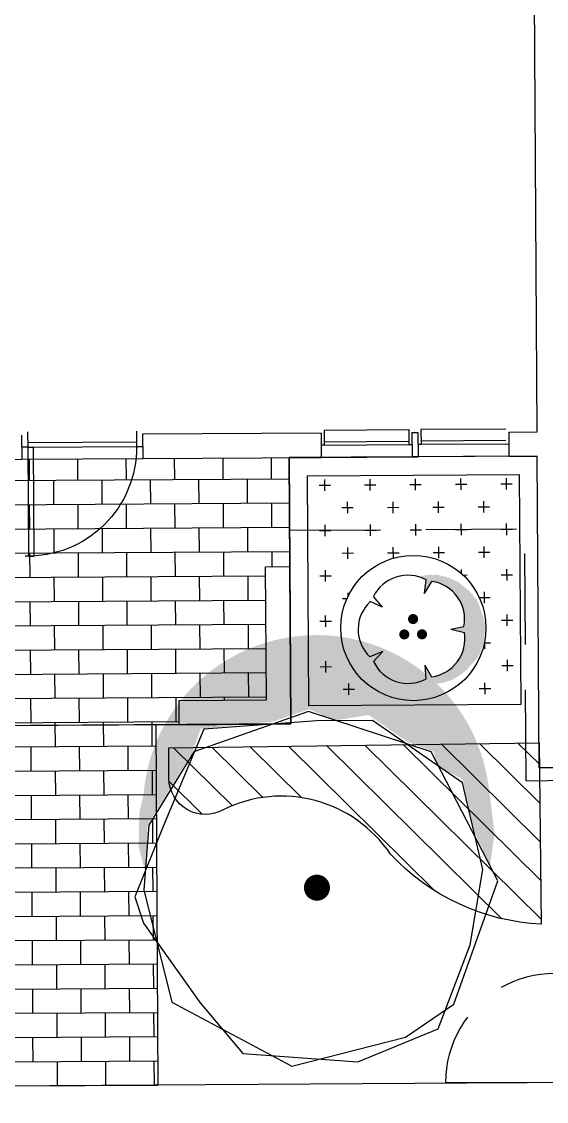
# Model space of a CAD drawing. Header units: feet. Extents: x 919634 to 928945, y 707022 to 708026.
# Drawn here: x 920312.74 to 920327.19, y 707105.36 to 707135.08 of the extents above; entities that cross this region are included whole.
import ezdxf

# ---------------------------------------------------------------- set-up
doc = ezdxf.new("R2010")
doc.units = ezdxf.units.FT
doc.header["$LTSCALE"] = 20
doc.header["$MEASUREMENT"] = 0
doc.linetypes.add('HIDDEN2', pattern=[0.1875, 0.125, -0.0625])
doc.linetypes.add('Site Plan$0$HIDDEN2', pattern=[0.1875, 0.125, -0.0625])
for name, color, linetype in [('-u-site-utility clear zone', 252, 'HIDDEN2'), ('-u-site-xref', 7, 'Continuous'), ('LP-ANNO-LABL-SHRB', 2, 'Continuous'), ('Site Plan$0$-u-site-bldg_interior', 252, 'Continuous'), ('Site Plan$0$A-SILL', 4, 'Continuous'), ('Site Plan$0$SP-BLDG-ROOF ABOVE', 4, 'Site Plan$0$HIDDEN2'), ('Site Plan$0$SP-LOT PAVERS', 254, 'Continuous'), ('x-Villa5-LP Block$0$LK-SHRB-035M', 253, 'Continuous'), ('x-Villa5-LP Block$0$LK-SHRB-TRNK', 253, 'Continuous'), ('x-Villa5-LP Block$0$LK-TREE-025M', 253, 'Continuous'), ('x-Villa5-LP Block$0$LK-TREE-050M', 253, 'Continuous'), ('x-Villa5-LP Block$0$LK-TREE-TRNK', 253, 'Continuous'), ('x-Villa5-LP Block$0$LP-PATT-SHAR', 253, 'Continuous'), ('x-Villa5-LP Block$0$LP-SHAR-BRDR-CONT', 253, 'Continuous'), ('x-Villa5-LP Block$0$LP-SHRB', 253, 'Continuous'), ('x-Villa5-LP Block$0$LP-TREE', 253, 'Continuous')]:
    doc.layers.add(name, color=color, linetype=linetype)
doc.layers.add('Site Plan$0$SP-SIDEWALK', color=2, linetype='Continuous', lineweight=25)
doc.layers.add('SP-BUILDING-FOOTPRINT', color=1, linetype='Continuous', lineweight=25)
for name, color, linetype, plot in [('x-Villa5-LP Block$0$-u-site-no_plot', 253, 'Continuous', False), ('x-Villa5-LP Block$0$LK-SHRB-SHAD', 253, 'Continuous', False), ('x-Villa5-LP Block$0$LK-TREE-SHAD', 253, 'Continuous', False), ('x-Villa5-LP Block$0$LK-TREE-SHAD-SM30', 253, 'Continuous', False), ('x-Villa5-LP Block$0$LK-TREE-SHAD-SM40', 253, 'Continuous', False), ('x-Villa5-LP Block$0$LK-TREE-SHAD-SM50', 253, 'Continuous', False)]:
    doc.layers.add(name, color=color, linetype=linetype, plot=plot)
doc.layers.get('-u-site-xref').off()

# ---------------------------------------------------------------- blocks, each defined once
blk = doc.blocks.new('Site Plan$0$DR1H902')
for p, q in [((-0.5, 0), (-0.5, 1)), ((-0.5, 1.000000000000057), (-0.4500000000000455, 1.000000000000057)), ((-0.4500000000000455, 0), (-0.4500000000000455, 1)), ((-0.5, -5.684341886080801e-14), (-0.4500000000000455, -5.684341886080801e-14))]:
    blk.add_line(p, q)
blk.add_arc((-0.5, 0), 1, 0, 91.70698490235472)
blk = doc.blocks.new('Site Plan$0$A$C4e4189c5')
at = {"layer": 'Site Plan$0$-u-site-bldg_interior'}
for p, q in [((-38.00000000004002, 4), (-40.00000000004002, 4)), ((-2.00000000005457, 5.5), (-38.00000000005457, 5.5)), ((-2.000000000040018, 4), (-38.00000000004002, 4)), ((-2.000000000040018, 4), (-4.001776687800884e-11, 4))]:
    blk.add_line(p, q, dxfattribs=at)
at = {"layer": 'Site Plan$0$-u-site-bldg_interior', "xscale": 35.99999999999999, "yscale": 35.99999999999999, "zscale": 95.99999999999997, "rotation": 179.9999999999935}
blk.add_blockref('Site Plan$0$DR1H902', (-20.00000000004002, 4), dxfattribs=at)
blk = doc.blocks.new('Site Plan')
at = {"layer": 'Site Plan$0$SP-LOT PAVERS'}
h = blk.add_hatch(dxfattribs=at)
h.set_pattern_fill('AR-B816', color=256, scale=0.08333333333333331, angle=0.3591501261498651)
h.set_pattern_definition([(0.3591501261498002, (920252.3939496306, 707105.4053169005), (-0.004178874107166311, 0.6666535692964085), []), (90.35915012614986, (920252.3939496306, 707105.4053169005), (-0.6708324434035743, 0.6624746951892417), [0.6666666666666665, -0.6666666666666665])])
h.paths.add_polyline_path([(920316.4330526316, 707115.7236172287), (920317.0765334412, 707115.7276508459), (920317.0723547414, 707116.3942766528), (920319.4784459941, 707116.4093868415), (920319.4554621862, 707120.0759814724), (920320.122115755, 707120.0801603466), (920320.103310908, 707123.0800875819), (920309.2701904124, 707123.0121948019), (920309.3119790448, 707116.3456590113), (920311.715906472, 707116.3607278722), (920311.7200853461, 707115.6940743029), (920312.4331311113, 707115.6985439834), (920312.4930254148, 707105.7820440086), (920316.492946935, 707105.8071172542)])
at = {"layer": 'Site Plan$0$-u-site-bldg_interior'}
for p, q in [((920326.9323310324, 707123.7895885345, 0.00926596939151549), (920326.7040601566, 707160.20552023, 0.00926596939151549)), ((920321.0655505819, 707123.8361479773, 0.00926596939151549), (920323.3988380744, 707123.8507740361, 0.00926596939151549)), ((920321.0655505819, 707123.8361479773, 0.00926596939151549), (920321.0681400346, 707123.4230539599, 0.00926596939151549)), ((920323.3988380744, 707123.8507740361, 0.00926596939151549), (920323.401427527, 707123.4376800192, 0.00926596939151549)), ((920326.0654523516, 707123.8674895329, 0.00926596939151549), (920323.7321648588, 707123.8528634736, 0.00926596939151549)), ((920323.7321648588, 707123.8528634736, 0.00926596939151549), (920323.7347543114, 707123.4397694562, 0.00926596939151549)), ((920312.737184333, 707123.7006071894, 0.00926596939151549), (920312.7413632069, 707123.0339536202, 0.00926596939151549)), ((920312.9033253661, 707123.7849836042, 0.00926596939151549), (920312.9059371622, 707123.3683251236, 0.00926596939151549)), ((920312.9051536234, 707123.4933226677, 0.00926596939151549), (920315.9050946853, 707123.5121276012, 0.00926596939151549)), ((920315.9032664277, 707123.8037885381, 0.00926596939151549), (920315.905878224, 707123.387130057, 0.00926596939151549)), ((920320.982741245, 707123.7522939215, 0.00926596939151549), (920316.0704521794, 707123.7215015445, 0.00926596939151549)), ((920316.0704521794, 707123.7215015445, 0.00926596939151549), (920316.0746310536, 707123.0548479907, 0.00926596939151549)), ((920320.982741245, 707123.7522939215, 0.00926596939151549), (920320.986920119, 707123.0856403521, 0.00926596939151549)), ((920321.0675597228, 707123.5156307914, 0.00926596939151549), (920323.4008472153, 707123.5302568504, 0.00926596939151549)), ((920323.4826921297, 707123.7679646994, 0.00926596939151549), (920323.6493555218, 707123.7690094181, 0.00926596939151549)), ((920323.4826921297, 707123.7679646994, 0.00926596939151549), (920323.4868710039, 707123.1013111304, 0.00926596939151549)), ((920323.6493555218, 707123.7690094181, 0.00926596939151549), (920323.653534396, 707123.1023558489, 0.00926596939151549)), ((920326.0674614925, 707123.5469723472, 0.00926596939151549), (920323.7341739998, 707123.5323462874, 0.00926596939151549)), ((920326.1493064066, 707123.784680196, 0.00926596939151549), (920326.9323310324, 707123.7895885345, 0.00926596939151549)), ((920326.1493064066, 707123.784680196, 0.00926596939151549), (920326.1534852808, 707123.1180266268, 0.00926596939151549)), ((920312.9059371622, 707123.3683251236, 0.00926596939151549), (920312.7392737697, 707123.367280405, 0.00926596939151549)), ((920312.9059371622, 707123.3683251236, 0.00926596939151549), (920315.905878224, 707123.387130057, 0.00926596939151549)), ((920315.905878224, 707123.387130057, 0.00926596939151549), (920316.0725416163, 707123.3881747756, 0.00926596939151549)), ((920321.0681400346, 707123.4230539599, 0.00926596939151549), (920320.9848083383, 707123.4225316007, 0.00926596939151549)), ((920321.0681400346, 707123.4230539599, 0.00926596939151549), (920323.401427527, 707123.4376800192, 0.00926596939151549)), ((920323.401427527, 707123.4376800192, 0.00926596939151549), (920323.4847592233, 707123.4382023785, 0.00926596939151549)), ((920323.7347543114, 707123.4397694562, 0.00926596939151549), (920323.6514226156, 707123.439247097, 0.00926596939151549)), ((920326.0680418044, 707123.4543955151, 0.00926596939151549), (920323.7347543114, 707123.4397694562, 0.00926596939151549)), ((920326.0680418044, 707123.4543955151, 0.00926596939151549), (920326.1513735001, 707123.4549178749, 0.00926596939151549)), ((920309.2701904121, 707123.0121948019, 0.00926596939151549), (920312.7413632069, 707123.0339536202, 0.00926596939151549)), ((920312.7413632069, 707123.0339536202, 0.00926596939151549), (920316.0746310536, 707123.0548479907, 0.00926596939151549)), ((920316.0746310536, 707123.0548479907, 0.00926596939151549), (920320.986920119, 707123.0856403521, 0.00926596939151549)), ((920320.986920119, 707123.0856403521, 0.00926596939151549), (920323.4868710039, 707123.1013111304, 0.00926596939151549)), ((920323.4868710039, 707123.1013111304, 0.00926596939151549), (920323.653534396, 707123.1023558489, 0.00926596939151549)), ((920326.1534852808, 707123.1180266268, 0.00926596939151549), (920323.653534396, 707123.1023558489, 0.00926596939151549)), ((920326.1534852808, 707123.1180266268, 0.00926596939151549), (920326.9365099063, 707123.1229349653, 0.00926596939151549)), ((920326.9903128868, 707114.5397528292, 0.00926596939151549), (920326.9365097733, 707123.1229349644, 0.00926596939151549)), ((920319.4554621861, 707120.0759814724, 0.00926596939151549), (920320.1221157549, 707120.0801603466, 0.00926596939151549)), ((920319.4784459937, 707116.4093868415, 0.00926596939151549), (920319.4554621861, 707120.0759814724, 0.00926596939151549)), ((920320.1492784369, 707115.7469121461, 0.00926596939151549), (920320.1221157549, 707120.0801603466, 0.00926596939151549)), ((920317.0723545672, 707116.394304415, 0.00926596939151549), (920319.4784459937, 707116.4093868415, 0.00926596939151549)), ((920317.0765334411, 707115.7276508459, 0.00926596939151549), (920317.0723545672, 707116.394304415, 0.00926596939151549)), ((920317.0765334411, 707115.7276508459, 0.00926596939151549), (920320.1492784369, 707115.7469121461, 0.00926596939151549)), ((920327.6569664562, 707114.5439317034, 0.00926596939151549), (920326.9903128868, 707114.5397528292, 0.00926596939151549))]:
    blk.add_line(p, q, dxfattribs=at)
at = {"layer": 'Site Plan$0$A-SILL'}
for p, q in [((920320.1221157549, 707120.0801603466, 0.00926596939151549), (920320.1033109078, 707123.0800875821, 0.00926596939151549)), ((920317.0765334411, 707115.7276508459, 0.00926596939151549), (920311.720085346, 707115.6940743029, 0.00926596939151549))]:
    blk.add_line(p, q, dxfattribs=at)
at = {"layer": 'Site Plan$0$SP-BLDG-ROOF ABOVE'}
for p, q in [((920320.115863983, 707121.0801137006, 0.00926596939151549), (920326.9490464819, 707121.1229604817, 0.00926596939151549)), ((920326.630261023, 707114.1859085088, 0.00926596939151549), (920326.5867767237, 707121.1206889055, 0.00926596939151549)), ((920326.6302610252, 707114.1859081404, 0.00926596939151549), (920332.1704895024, 707114.2388674133, 0.00926596939151549))]:
    blk.add_line(p, q, dxfattribs=at)
at = {"layer": 'Site Plan$0$SP-SIDEWALK'}
for p, q in [((920316.4330553922, 707115.723160112, 0.00926596939151549), (920316.4928831339, 707105.8176805198, 0.00926596939151549)), ((920589.1757306372, 707107.5138383865), (920245.0427464002, 707105.3566633796)), ((920346.0442638521, 707105.9923577433, 0.00926596939151549), (920250.7127994549, 707105.3947787208, 0.00926596939151549))]:
    blk.add_line(p, q, dxfattribs=at)
at = {"layer": 'Site Plan$0$-u-site-bldg_interior', "xscale": -0.08333333333333334, "yscale": 0.08333333333333334, "zscale": 0.08333333333333333, "rotation": 0.3591501261498654}
blk.add_blockref('Site Plan$0$A$C4e4189c5', (920312.74138787, 707123.0331333339, 0.009266604901850588), dxfattribs=at)
blk = doc.blocks.new('x-Villa5-LP Block$0$SHRUB-LRG-421')
at = {"layer": 'x-Villa5-LP Block$0$LK-SHRB-SHAD'}
blk.add_hatch(color=256, dxfattribs=at).paths.add_polyline_path([(0.04890674199781841, 0.4855210793319458), (0.1251363003899257, 0.4961515451490079), (0.2279575585463363, 0.4996950395267881), (0.3307788259290732, 0.4731188634399501), (0.4300545247320002, 0.4252817499469046), (0.5240118891178724, 0.3455532274584883), (0.5966958789301486, 0.2605094662894487), (0.6303787066277664, 0.1719222222868169), (0.665834318615282, 0.05675879642525672), (0.667607102905194, -0.02474147036599916), (0.6551976405548317, -0.1345896575469361), (0.6250603722107044, -0.2178616744131325), (0.5896047602231818, -0.2834162367067066), (0.4956474050636501, -0.3861774409041772), (0.4282817496684288, -0.4393297930778495), (0.3591433099832955, -0.4800799235874322), (0.2545492675369729, -0.5101995882799528), (0.1588191280875293, -0.5137430826577329), (0.1020901507527654, -0.5084278439771097), (0.03472450458387755, -0.5013408667657373), (0.1198179567465303, -0.4729929463760598), (0.1074084943961608, -0.3471990546974375), (0.1712285904378987, -0.4570472418783744), (0.3095054605818319, -0.4109818726881684), (0.4123267187382424, -0.309992407021447), (0.4726012554264969, -0.1930572426291377), (0.4814651584233758, -0.09738301564303953), (0.4761468147799803, -0.03360019765230859), (0.3538249663399, -0.007024021565474214), (0.4796923741334638, 0.01778041021852061), (0.4779195990698923, 0.1453460461999825), (0.4247361810886048, 0.2799986593928168), (0.3644616536266909, 0.3526402046698607), (0.2598676111803684, 0.4199665112662778), (0.1747741497913893, 0.4359122215360571), (0.1091812786860658, 0.3313792672636495), (0.1251363003899257, 0.4554014146394252), (0.0666345479915833, 0.4784340963484794)])
at = {"layer": 'x-Villa5-LP Block$0$LK-SHRB-035M'}
for p, q in [((0.1070605847806689, 0.3273411572877905), (0.1226090518030247, 0.4520215615394463)), ((0.1070605847806689, 0.3273411572877905), (0.1765469323739666, 0.4376839616435433)), ((-0.2847589954806651, 0.2000312582911725), (-0.3985323658521303, 0.2533470929504844)), ((-0.2847589954806651, 0.2000312582911725), (-0.3682287763061147, 0.3002145037162407)), ((0.3492184028398952, -0.005960485389671533), (0.4726012543041307, 0.01778040750961551)), ((0.3492184028398952, -0.005960485389671533), (0.4756331082320884, -0.0379481273089084)), ((-0.2847589954806651, -0.2119522290705191), (-0.4058325046575888, -0.2603783826503054)), ((-0.2847589954806651, -0.2119522290705191), (-0.3706232724072152, -0.3036816353641498)), ((0.1070605847806689, -0.3392621280671371), (0.1677669135920894, -0.4492698535837576)), ((0.1070605847806689, -0.3392621280671371), (0.1157028217975551, -0.4693743823489385))]:
    blk.add_line(p, q, dxfattribs=at)
for centre, start, end in [((-0.05022857247180212, 0.1414409158475465), 60.90413336494095, 153.4676079125364), ((0.1238117442153808, 0.08618405869442114), 348.9041333649409, 81.46760791253651), ((-0.1565623821000059, -0.00700595351980482), 132.904133364941, 225.4676079125363), ((0.1250407657126544, -0.09641342650505891), 276.9041333649411, 9.467607912536403), ((-0.04823997391631707, -0.1540080214654722), 204.904133364941, 297.4676079125363)]:
    blk.add_arc(centre, 0.3554337938960817, start, end, dxfattribs=at)
at = {"layer": 'x-Villa5-LP Block$0$LK-SHRB-TRNK', "const_width": 0.04687499999999999}
for points in [[(-0.02397241328819177, 0.08914721400351056, 1), (0.02290258671183665, 0.08914721400351056, 1)], [(-0.1062937164925586, -0.0534374656917862, 1), (-0.05941871649256569, -0.0534374656917862, 1)], [(0.05834888991621057, -0.0534374656917862, 1), (0.1052238899162035, -0.0534374656917862, 1)]]:
    blk.add_lwpolyline(points, format="xyb", close=True, dxfattribs=at)
blk = doc.blocks.new('x-Villa5-LP Block$0$TREE-SIMP-007')
at = {"layer": 'x-Villa5-LP Block$0$LK-TREE-SHAD'}
blk.add_hatch(color=256, dxfattribs=at).paths.add_polyline_path([(0.04464626990468901, 0.4933402276700676), (0.118561608062322, 0.5128946276079205), (0.2185647204215968, 0.5107219136258578), (0.3620474371299451, 0.4759585417142773), (0.4816163718603264, 0.41077721549496), (0.5968373469838184, 0.2934508262281241), (0.6685787094780835, 0.09573413876823622), (0.6707526934215764, -0.07591002234803312), (0.6294470564557457, -0.2193089379584805), (0.5555317182981128, -0.3344626184234016), (0.4359627835677315, -0.4300618937703149), (0.3011759860731615, -0.4952432199896393), (0.1533453014777422, -0.5126249059454295), (0.06203811661239911, -0.4995886427736238), (0.1533453014777422, -0.4561344252940742), (0.3098719052869399, -0.4213710533824937), (0.3490035583092777, -0.3474988815952074), (0.3903091869949833, -0.3388080360272383), (0.4185709368600214, -0.2627631554380301), (0.4968342429046686, -0.1519549029372413), (0.4816163718603264, -0.05418291360825833), (0.5142260813322537, 0.019689258179028), (0.4794423961969585, 0.1239793790939174), (0.4598765655457271, 0.3325596261038299), (0.3924831709385046, 0.3564594436455195), (0.1837810270061482, 0.4868220960841683)])
at = {"layer": 'x-Villa5-LP Block$0$LK-TREE-SHAD-SM30'}
h = blk.add_hatch(color=256, dxfattribs=at)
edge = h.paths.add_edge_path()
edge.add_arc((0.2278096112222272, 2.131628207280301e-14), 0.4999999999999998, 268.9557401733575, 451.0442598266425)
edge.add_arc((0.2095848480200289, 2.131628207280301e-14), 0.4999999999999998, -88.95574017335753, 88.95574017335753, ccw=False)
at = {"layer": 'x-Villa5-LP Block$0$LK-TREE-SHAD-SM40'}
h = blk.add_hatch(color=256, dxfattribs=at)
edge = h.paths.add_edge_path()
edge.add_arc((0.2095848480200289, 2.131628207280301e-14), 0.4999999999999998, 271.0442598266425, 448.9557401733575)
edge.add_arc((0.2095848480200289, 2.842170943040401e-14), 0.4999999999999953, 88.95574017335763, 91.3924069492444)
edge.add_arc((0.185285154257798, 2.131628207280301e-14), 0.4999999999999998, -88.60759305075572, 88.60759305075572, ccw=False)
edge.add_arc((0.2095848480200289, 2.131628207280301e-14), 0.499999999999998, 268.6075930507556, 271.0442598266424)
at = {"layer": 'x-Villa5-LP Block$0$LK-TREE-SHAD-SM50'}
h = blk.add_hatch(color=256, dxfattribs=at)
edge = h.paths.add_edge_path()
edge.add_arc((0.185285154257798, 2.131628207280301e-14), 0.4999999999999998, 271.3924069492443, 448.6075930507557)
edge.add_arc((0.185285154257798, 2.131628207280301e-14), 0.499999999999998, 88.60759305075557, 95.22189701548905)
edge.add_arc((0.1590897602023347, -0.001406959955225773), 0.4997050858628154, -86.06592945530508, 92.2147573101438, ccw=False)
edge.add_arc((0.1852851542577696, 4.263256414560601e-14), 0.5000000000000203, 270.9269308393521, 271.3924069492468)
at = {"layer": 'x-Villa5-LP Block$0$LK-TREE-025M'}
blk.add_lwpolyline([(-0.0995639653173157, 0.5008954739388543), (-0.3296293215514368, 0.3388508305590534), (-0.4764329265077549, 0.2162224539657984), (-0.5027261094850246, -0.114436205212634), (-0.408508870483189, -0.3465542038794212), (-0.1674880213418817, -0.4407152817027296), (0.04943073822045108, -0.4779417523040692), (0.2992159765043425, -0.4210071483094566), (0.481077158763668, -0.1626116406032168), (0.481077158763668, -0.00275679018125885), (0.4591661729492955, 0.3235222830814806), (0.1787055545252656, 0.4417710769863987), (-0.02287551496701212, 0.524983190020464)], close=True, dxfattribs=at)
at = {"layer": 'x-Villa5-LP Block$0$LK-TREE-050M'}
blk.add_lwpolyline([(-0.003155627734059863, 0.4987056809810113), (-0.3274382229700166, 0.4198731506352757), (-0.5136816023922108, 0.07607573693711345), (-0.43261095487901, -0.2523931292834689), (-0.3383937158772028, -0.3925398463121539), (0.0165642594988924, -0.5217376017789519), (0.3890510183432809, -0.3312256564018483), (0.5073703417409092, 0.02133092590035091), (0.3934332155061497, 0.3519895850787833), (0.1830877516881344, 0.4833771335034314)], close=True, dxfattribs=at)
at = {"layer": 'x-Villa5-LP Block$0$LK-TREE-TRNK', "const_width": 0.03749999999999999}
blk.add_lwpolyline([(-0.01874999999998295, 2.131628207280301e-14, 1), (0.01875000000001137, 2.131628207280301e-14, 1)], format="xyb", close=True, dxfattribs=at)
blk = doc.blocks.new('x-Villa5-LP Block', base_point=(60.56777102686465, 154.948772139498, 6.35512269888012e-07))
at = {"layer": 'x-Villa5-LP Block$0$LP-PATT-SHAR'}
h = blk.add_hatch(dxfattribs=at)
h.set_pattern_fill('CROSS', color=256, scale=2.5)
h.set_pattern_definition([(0, (130.5677717450308, 165.3670401020073), (0.625, 0.625), [0.3125, -0.9375]), (90, (130.7240217450308, 165.2107901020073), (-0.6249999999999999, 0.625), [0.3125, -0.9375])])
h.paths.add_polyline_path([(130.5677717450308, 171.7003735327026), (136.4011050785193, 171.7003735327026), (136.4011050785193, 165.3670401020073), (130.5677717450308, 165.3670401020073)])
edge = h.paths.add_edge_path(flags=16)
edge.add_arc((133.4582977950681, 167.4881977662145), 2, 0, 360)
h = blk.add_hatch(dxfattribs=at)
h.set_pattern_fill('ANSI31', color=256, scale=6, angle=270)
h.set_pattern_definition([(315, (126.7029368983606, 159.315460167727), (0.5303300858899108, 0.5303300858899106), [])])
edge = h.paths.add_edge_path()
edge.add_line((136.9011036732036, 164.30670574638), (136.928042210909, 159.3154589397083))
edge.add_arc((137.2429381415693, 165.3469319233266), 6.039687558083138, 222.5455261898696, 267.01136990567124, ccw=False)
edge.add_arc((129.7722161044392, 159.2542497221043), 3.627937594114115, 33.62126725337898, 115.8116281026403)
edge.add_arc((127.7029314775687, 163.3921595456653), 0.9999999999999861, 179.8113446193063, 299.316298341274, ccw=False)
edge.add_line((126.7029368983606, 163.3954521972604), (126.7056971013425, 164.233739498464))
edge.add_line((126.7056971013425, 164.233739498464), (136.9011036732036, 164.30670574638))
at = {"layer": 'x-Villa5-LP Block$0$-u-site-no_plot'}
blk.add_line((155.9011008797679, 154.9487705444917, 1.271022602284738e-06), (60.56777063921465, 154.9503595109563, 6.355122698880119e-07), dxfattribs=at)
at = {"layer": 'x-Villa5-LP Block$0$LP-SHAR-BRDR-CONT'}
blk.add_lwpolyline([(130.5677717450308, 171.7003735327026), (136.4011050785193, 171.7003735327026), (136.4011050785193, 165.3670401020073), (130.5677717450308, 165.3670401020073)], close=True, dxfattribs=at)
at = {"layer": 'x-Villa5-LP Block$0$LP-SHAR-BRDR-CONT', "elevation": 6.355122698880118e-07}
blk.add_lwpolyline([(136.9011036732036, 164.30670574638), (136.928042210909, 159.3154589397083, -0.1964905726399113), (132.793256964229, 161.2630412270314, 0.3748316898876582), (128.1925619780936, 162.5202295181082, -0.5744737894837757), (126.7029368983606, 163.3954521972604), (126.7056971013425, 164.233739498464)], format="xyb", close=True, dxfattribs=at)
at = {"layer": 'x-Villa5-LP Block$0$LP-TREE'}
blk.add_circle((133.4582977950681, 167.4881977662145), 2, dxfattribs=at)
at = {"layer": 'x-Villa5-LP Block$0$LP-SHRB', "xscale": 2.960220199269134, "yscale": 2.960220199269134, "zscale": 3.319641774876093}
blk.add_blockref('x-Villa5-LP Block$0$SHRUB-LRG-421', (133.4534537588227, 167.4718071892187), dxfattribs=at)
at = {"layer": 'x-Villa5-LP Block$0$LP-TREE', "xscale": 9.553646090099173, "yscale": 9.553646090099173, "zscale": 9.733612224634927, "rotation": 90}
blk.add_blockref('x-Villa5-LP Block$0$TREE-SIMP-007', (130.7599702861364, 160.356525621813), dxfattribs=at)
blk = doc.blocks.new('A$C2b7dc3a7')
at = {"layer": '-u-site-utility clear zone'}
blk.add_lwpolyline([(-3, 5.684341886080801e-14), (2.999990343749232, 0.007611662847921252)], dxfattribs=at)
blk.add_arc((0, 5.684341886080801e-14), 3, 179.8546277919402, 0.1453722080597722, dxfattribs=at)

msp = doc.modelspace()

# ---------------------------------------------------------------- block references
at = {"layer": '-u-site-xref'}
msp.add_blockref('Site Plan', (0, 0), dxfattribs=at)

# ---------------------------------------------------------------- next in the draw order: linework, layer by layer
at = {"layer": 'SP-BUILDING-FOOTPRINT', "elevation": 0.00926596939151549}
msp.add_lwpolyline([(920345.7120402927, 707158.9913118356), (920345.9654285747, 707118.5688118057), (920345.6316286585, 707118.5667194029), (920345.6816832122, 707110.6568719656), (920338.8484868994, 707110.6140385234), (920338.8139810524, 707114.2805117036), (920332.170488115, 707114.2388674), (920332.168398568, 707114.5722113545), (920326.9903128868, 707114.5397528292), (920326.9364922841, 707123.1229348547), (920320.1033108205, 707123.0801015053), (920320.1492784362, 707115.746912146), (920308.6494782048, 707115.6748264036), (920308.6286072067, 707119.0080925481), (920288.0224284586, 707118.878924068), (920288.0433228168, 707115.5456580722), (920276.4834651646, 707115.4727755894)], dxfattribs=at)

# ---------------------------------------------------------------- next in the draw order: block references
at = {"layer": '-u-site-xref', "extrusion": (9.720214955475707e-05, 3.025696142245676e-07, 0.9999999952758253), "rotation": 0.3585587429245621}
msp.add_blockref('x-Villa5-LP Block', (920250.7084614926, 707105.3931642827, 89.67356198926646), dxfattribs=at)
at = {"layer": 'LP-ANNO-LABL-SHRB', "rotation": 180}
msp.add_blockref('A$C2b7dc3a7', (920327.4104230738, 707105.8755527366, -185.9814674257042), dxfattribs=at)

doc.saveas('drawing.dxf')
